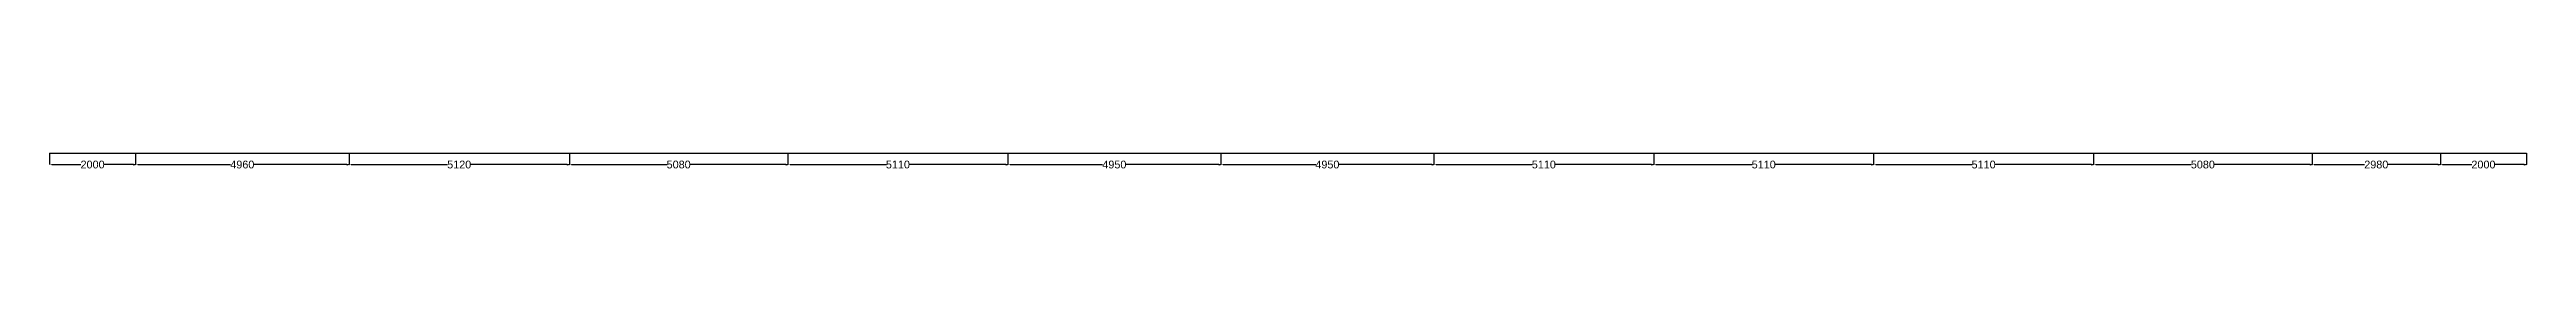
# Model space of a CAD drawing. Header units: millimetres. Extents: x 0 to 57560, y -379 to 0.
import ezdxf

# ---------------------------------------------------------------- set-up
doc = ezdxf.new("R2010")
doc.units = ezdxf.units.MM
doc.styles.get("Standard").update_dxf_attribs({"font": 'arial.ttf'})
doc.dimstyles.new('地面长度标记', dxfattribs={"dimtxt": 180, "dimasz": 50, "dimexe": 0.18, "dimexo": 0.0625, "dimgap": 0.09, "dimtad": 0, "dimdec": 0, "dimzin": 0, "dimdsep": 46, "dimtxsty": 'Standard', "dimblk2": 'CLOSEDBLANK', "dimsah": 1, "dimcen": 0.09, "dimclrd": 5, "dimclre": 5, "dimclrt": 5, "dimadec": 0, "dimazin": 0, "dimtfac": 1, "dimtdec": 0, "dimtofl": 0, "dimtmove": 0, "dimatfit": 3, "dimldrblk": 'CLOSEDBLANK', "dimfxl": 1, "dimtfillclr": 5, "dimtolj": 1, "dimtzin": 0, "dimarcsym": 0})

# ---------------------------------------------------------------- blocks, each defined once
blk = doc.blocks.new('_ClosedBlank')
at = {"color": 0, "linetype": 'ByBlock', "lineweight": -2}
for p, q in [((-1, 0.2), (0, 0)), ((-1, 0.2), (-1, -0.2)), ((0, 0), (-1, -0.2))]:
    blk.add_line(p, q, dxfattribs=at)
blk = doc.blocks.new('*D4')
at = {"color": 5, "lineweight": -2, "transparency": 16777216}
for p, q in [((0, 0), (0, -261)), ((50, -261), (730, -261)), ((1950, -261), (1270, -261)), ((2000, 0), (2000, -261))]:
    blk.add_line(p, q, dxfattribs=at)
at = {"color": 5, "transparency": 16777216}
blk.add_solid([(50, -252), (50, -269), (0, -261)], dxfattribs=at)
at = {"layer": 'Defpoints', "color": 0, "transparency": 16777216}
for p in [(0, 0), (2000, 0), (2000, -261)]:
    blk.add_point(p, dxfattribs=at)
at = {"color": 5, "lineweight": -2, "transparency": 16777216, "xscale": 50, "yscale": 50, "zscale": 50}
blk.add_blockref('_ClosedBlank', (2000, -261), dxfattribs=at)
at = {"color": 5, "transparency": 16777216, "insert": (1000, -261), "char_height": 180, "attachment_point": 5}
blk.add_mtext('\\A1;2000', dxfattribs=at)
blk = doc.blocks.new('*D6')
at = {"color": 5, "lineweight": -2, "transparency": 16777216}
for p, q in [((2000, 0), (2000, -261)), ((2050, -261), (4208, -261)), ((6910, -261), (4752, -261)), ((6960, 0), (6960, -261))]:
    blk.add_line(p, q, dxfattribs=at)
at = {"color": 5, "transparency": 16777216}
blk.add_solid([(2050, -252), (2050, -269), (2000, -261)], dxfattribs=at)
at = {"layer": 'Defpoints', "color": 0, "transparency": 16777216}
for p in [(2000, 0), (6960, 0), (6960, -261)]:
    blk.add_point(p, dxfattribs=at)
at = {"color": 5, "lineweight": -2, "transparency": 16777216, "xscale": 50, "yscale": 50, "zscale": 50}
blk.add_blockref('_ClosedBlank', (6960, -261), dxfattribs=at)
at = {"color": 5, "transparency": 16777216, "insert": (4480, -261), "char_height": 180, "attachment_point": 5}
blk.add_mtext('\\A1;4960', dxfattribs=at)
blk = doc.blocks.new('*D8')
at = {"color": 5, "lineweight": -2, "transparency": 16777216}
for p, q in [((6960, 0), (6960, -261)), ((7010, -261), (9251, -261)), ((12030, -261), (9789, -261)), ((12080, 0), (12080, -261))]:
    blk.add_line(p, q, dxfattribs=at)
at = {"color": 5, "transparency": 16777216}
blk.add_solid([(7010, -252), (7010, -269), (6960, -261)], dxfattribs=at)
at = {"layer": 'Defpoints', "color": 0, "transparency": 16777216}
for p in [(6960, 0), (12080, 0), (12080, -261)]:
    blk.add_point(p, dxfattribs=at)
at = {"color": 5, "lineweight": -2, "transparency": 16777216, "xscale": 50, "yscale": 50, "zscale": 50}
blk.add_blockref('_ClosedBlank', (12080, -261), dxfattribs=at)
at = {"color": 5, "transparency": 16777216, "insert": (9520, -261), "char_height": 180, "attachment_point": 5}
blk.add_mtext('\\A1;5120', dxfattribs=at)
blk = doc.blocks.new('*D9')
at = {"color": 5, "lineweight": -2, "transparency": 16777216}
for p, q in [((12080, 0), (12080, -261)), ((12130, -261), (14351, -261)), ((17110, -261), (14889, -261)), ((17160, 0), (17160, -261))]:
    blk.add_line(p, q, dxfattribs=at)
at = {"color": 5, "transparency": 16777216}
blk.add_solid([(12130, -253), (12130, -269), (12080, -261)], dxfattribs=at)
at = {"layer": 'Defpoints', "color": 0, "transparency": 16777216}
for p in [(12080, 0), (17160, 0), (17160, -261)]:
    blk.add_point(p, dxfattribs=at)
at = {"color": 5, "lineweight": -2, "transparency": 16777216, "xscale": 50, "yscale": 50, "zscale": 50}
blk.add_blockref('_ClosedBlank', (17160, -261), dxfattribs=at)
at = {"color": 5, "transparency": 16777216, "insert": (14620, -261), "char_height": 180, "attachment_point": 5}
blk.add_mtext('\\A1;5080', dxfattribs=at)
blk = doc.blocks.new('*D10')
at = {"color": 5, "lineweight": -2, "transparency": 16777216}
for p, q in [((17160, 0), (17160, -261)), ((17210, -261), (19446, -261)), ((22220, -261), (19984, -261)), ((22270, 0), (22270, -261))]:
    blk.add_line(p, q, dxfattribs=at)
at = {"color": 5, "transparency": 16777216}
blk.add_solid([(17210, -253), (17210, -269), (17160, -261)], dxfattribs=at)
at = {"layer": 'Defpoints', "color": 0, "transparency": 16777216}
for p in [(17160, 0), (22270, 0), (22270, -261)]:
    blk.add_point(p, dxfattribs=at)
at = {"color": 5, "lineweight": -2, "transparency": 16777216, "xscale": 50, "yscale": 50, "zscale": 50}
blk.add_blockref('_ClosedBlank', (22270, -261), dxfattribs=at)
at = {"color": 5, "transparency": 16777216, "insert": (19715, -261), "char_height": 180, "attachment_point": 5}
blk.add_mtext('\\A1;5110', dxfattribs=at)
blk = doc.blocks.new('*D11')
at = {"color": 5, "lineweight": -2, "transparency": 16777216}
for p, q in [((22270, 0), (22270, -261)), ((22320, -261), (24473, -261)), ((27170, -261), (25017, -261)), ((27220, 0), (27220, -261))]:
    blk.add_line(p, q, dxfattribs=at)
at = {"color": 5, "transparency": 16777216}
blk.add_solid([(22320, -253), (22320, -270), (22270, -261)], dxfattribs=at)
at = {"layer": 'Defpoints', "color": 0, "transparency": 16777216}
for p in [(22270, 0), (27220, 0), (27220, -261)]:
    blk.add_point(p, dxfattribs=at)
at = {"color": 5, "lineweight": -2, "transparency": 16777216, "xscale": 50, "yscale": 50, "zscale": 50}
blk.add_blockref('_ClosedBlank', (27220, -261), dxfattribs=at)
at = {"color": 5, "transparency": 16777216, "insert": (24745, -261), "char_height": 180, "attachment_point": 5}
blk.add_mtext('\\A1;4950', dxfattribs=at)
blk = doc.blocks.new('*D12')
at = {"color": 5, "lineweight": -2, "transparency": 16777216}
for p, q in [((27220, 0), (27220, -261)), ((27270, -261), (29423, -261)), ((32120, -261), (29967, -261)), ((32170, 0), (32170, -261))]:
    blk.add_line(p, q, dxfattribs=at)
at = {"color": 5, "transparency": 16777216}
blk.add_solid([(27270, -253), (27270, -270), (27220, -261)], dxfattribs=at)
at = {"layer": 'Defpoints', "color": 0, "transparency": 16777216}
for p in [(27220, 0), (32170, 0), (32170, -261)]:
    blk.add_point(p, dxfattribs=at)
at = {"color": 5, "lineweight": -2, "transparency": 16777216, "xscale": 50, "yscale": 50, "zscale": 50}
blk.add_blockref('_ClosedBlank', (32170, -261), dxfattribs=at)
at = {"color": 5, "transparency": 16777216, "insert": (29695, -261), "char_height": 180, "attachment_point": 5}
blk.add_mtext('\\A1;4950', dxfattribs=at)
blk = doc.blocks.new('*D13')
at = {"color": 5, "lineweight": -2, "transparency": 16777216}
for p, q in [((32170, 0), (32170, -261)), ((32220, -261), (34456, -261)), ((37230, -261), (34994, -261)), ((37280, 0), (37280, -261))]:
    blk.add_line(p, q, dxfattribs=at)
at = {"color": 5, "transparency": 16777216}
blk.add_solid([(32220, -253), (32220, -269), (32170, -261)], dxfattribs=at)
at = {"layer": 'Defpoints', "color": 0, "transparency": 16777216}
for p in [(32170, 0), (37280, 0), (37280, -261)]:
    blk.add_point(p, dxfattribs=at)
at = {"color": 5, "lineweight": -2, "transparency": 16777216, "xscale": 50, "yscale": 50, "zscale": 50}
blk.add_blockref('_ClosedBlank', (37280, -261), dxfattribs=at)
at = {"color": 5, "transparency": 16777216, "insert": (34725, -261), "char_height": 180, "attachment_point": 5}
blk.add_mtext('\\A1;5110', dxfattribs=at)
blk = doc.blocks.new('*D14')
at = {"color": 5, "lineweight": -2, "transparency": 16777216}
for p, q in [((37280, 0), (37280, -261)), ((37330, -261), (39566, -261)), ((42340, -261), (40104, -261)), ((42390, 0), (42390, -261))]:
    blk.add_line(p, q, dxfattribs=at)
at = {"color": 5, "transparency": 16777216}
blk.add_solid([(37330, -253), (37330, -269), (37280, -261)], dxfattribs=at)
at = {"layer": 'Defpoints', "color": 0, "transparency": 16777216}
for p in [(37280, 0), (42390, 0), (42390, -261)]:
    blk.add_point(p, dxfattribs=at)
at = {"color": 5, "lineweight": -2, "transparency": 16777216, "xscale": 50, "yscale": 50, "zscale": 50}
blk.add_blockref('_ClosedBlank', (42390, -261), dxfattribs=at)
at = {"color": 5, "transparency": 16777216, "insert": (39835, -261), "char_height": 180, "attachment_point": 5}
blk.add_mtext('\\A1;5110', dxfattribs=at)
blk = doc.blocks.new('*D15')
at = {"color": 5, "lineweight": -2, "transparency": 16777216}
for p, q in [((42390, 0), (42390, -261)), ((42440, -261), (44676, -261)), ((47450, -261), (45214, -261)), ((47500, 0), (47500, -261))]:
    blk.add_line(p, q, dxfattribs=at)
at = {"color": 5, "transparency": 16777216}
blk.add_solid([(42440, -253), (42440, -269), (42390, -261)], dxfattribs=at)
at = {"layer": 'Defpoints', "color": 0, "transparency": 16777216}
for p in [(42390, 0), (47500, 0), (47500, -261)]:
    blk.add_point(p, dxfattribs=at)
at = {"color": 5, "lineweight": -2, "transparency": 16777216, "xscale": 50, "yscale": 50, "zscale": 50}
blk.add_blockref('_ClosedBlank', (47500, -261), dxfattribs=at)
at = {"color": 5, "transparency": 16777216, "insert": (44945, -261), "char_height": 180, "attachment_point": 5}
blk.add_mtext('\\A1;5110', dxfattribs=at)
blk = doc.blocks.new('*D16')
at = {"color": 5, "lineweight": -2, "transparency": 16777216}
for p, q in [((42390, 0), (42390, -261)), ((42440, -261), (44676, -261)), ((47450, -261), (45214, -261)), ((47500, 0), (47500, -261))]:
    blk.add_line(p, q, dxfattribs=at)
at = {"color": 5, "transparency": 16777216}
blk.add_solid([(42440, -253), (42440, -269), (42390, -261)], dxfattribs=at)
at = {"layer": 'Defpoints', "color": 0, "transparency": 16777216}
for p in [(42390, 0), (47500, 0), (47500, -261)]:
    blk.add_point(p, dxfattribs=at)
at = {"color": 5, "lineweight": -2, "transparency": 16777216, "xscale": 50, "yscale": 50, "zscale": 50}
blk.add_blockref('_ClosedBlank', (47500, -261), dxfattribs=at)
at = {"color": 5, "transparency": 16777216, "insert": (44945, -261), "char_height": 180, "attachment_point": 5}
blk.add_mtext('\\A1;5110', dxfattribs=at)
blk = doc.blocks.new('*D18')
at = {"color": 5, "lineweight": -2, "transparency": 16777216}
for p, q in [((47500, 0), (47500, -261)), ((47550, -261), (49771, -261)), ((52530, -261), (50309, -261)), ((52580, 0), (52580, -261))]:
    blk.add_line(p, q, dxfattribs=at)
at = {"color": 5, "transparency": 16777216}
blk.add_solid([(47550, -253), (47550, -269), (47500, -261)], dxfattribs=at)
at = {"layer": 'Defpoints', "color": 0, "transparency": 16777216}
for p in [(47500, 0), (52580, 0), (52580, -261)]:
    blk.add_point(p, dxfattribs=at)
at = {"color": 5, "lineweight": -2, "transparency": 16777216, "xscale": 50, "yscale": 50, "zscale": 50}
blk.add_blockref('_ClosedBlank', (52580, -261), dxfattribs=at)
at = {"color": 5, "transparency": 16777216, "insert": (50040, -261), "char_height": 180, "attachment_point": 5}
blk.add_mtext('\\A1;5080', dxfattribs=at)
blk = doc.blocks.new('*D20')
at = {"color": 5, "lineweight": -2, "transparency": 16777216}
for p, q in [((52580, 0), (52580, -261)), ((52630, -261), (53800, -261)), ((55510, -261), (54340, -261)), ((55560, 0), (55560, -261))]:
    blk.add_line(p, q, dxfattribs=at)
at = {"color": 5, "transparency": 16777216}
blk.add_solid([(52630, -253), (52630, -269), (52580, -261)], dxfattribs=at)
at = {"layer": 'Defpoints', "color": 0, "transparency": 16777216}
for p in [(52580, 0), (55560, 0), (55560, -261)]:
    blk.add_point(p, dxfattribs=at)
at = {"color": 5, "lineweight": -2, "transparency": 16777216, "xscale": 50, "yscale": 50, "zscale": 50}
blk.add_blockref('_ClosedBlank', (55560, -261), dxfattribs=at)
at = {"color": 5, "transparency": 16777216, "insert": (54070, -261), "char_height": 180, "attachment_point": 5}
blk.add_mtext('\\A1;2980', dxfattribs=at)
blk = doc.blocks.new('*D21')
at = {"color": 5, "lineweight": -2, "transparency": 16777216}
for p, q in [((55560, 0), (55560, -261)), ((55610, -261), (56290, -261)), ((57510, -261), (56830, -261)), ((57560, 0), (57560, -261))]:
    blk.add_line(p, q, dxfattribs=at)
at = {"color": 5, "transparency": 16777216}
blk.add_solid([(55610, -253), (55610, -270), (55560, -261)], dxfattribs=at)
at = {"layer": 'Defpoints', "color": 0, "transparency": 16777216}
for p in [(55560, 0), (57560, 0), (57560, -261)]:
    blk.add_point(p, dxfattribs=at)
at = {"color": 5, "lineweight": -2, "transparency": 16777216, "xscale": 50, "yscale": 50, "zscale": 50}
blk.add_blockref('_ClosedBlank', (57560, -261), dxfattribs=at)
at = {"color": 5, "transparency": 16777216, "insert": (56560, -261), "char_height": 180, "attachment_point": 5}
blk.add_mtext('\\A1;2000', dxfattribs=at)

msp = doc.modelspace()

# ---------------------------------------------------------------- linework, layer by layer
for p, q in [((0, 0), (2000, 0)), ((2000, 0), (6960, 0)), ((6960, 0), (12080, 0)), ((12080, 0), (17160, 0)), ((17160, 0), (22270, 0)), ((22270, 0), (27220, 0)), ((27220, 0), (32170, 0)), ((32170, 0), (37280, 0)), ((37280, 0), (42390, 0)), ((42390, 0), (47500, 0)), ((42390, 0), (47500, 0)), ((47500, 0), (52580, 0)), ((52580, 0), (55560, 0)), ((55560, 0), (57560, 0)), ((57560, 0), (57560, 0, 3460)), ((57560, 0, 3460), (57560, 0, 4250)), ((57560, 0, 4250), (57560, 0, 5000)), ((57560, 0, 5000), (57560, 0, 7525)), ((57560, 0, 7525), (57560, 0, 8180)), ((57560, 0, 8180), (57560, 0, 10780)), ((57560, 0, 10780), (57560, 0, 11380)), ((57560, 0, 11380), (57560, 0, 13480))]:
    msp.add_line(p, q)

# ---------------------------------------------------------------- dimensions: what is measured, and where the dimension line sits
for base, p1, p2, picture, middle in [((2000, -260.7), (0, 0), (2000, 0), '*D4', (1000, -260.7)), ((6960, -260.7), (2000, 0), (6960, 0), '*D6', (4480, -260.7)), ((12080, -260.7), (6960, 0), (12080, 0), '*D8', (9520, -260.7)), ((17160, -260.9), (12080, 0), (17160, 0), '*D9', (14620, -260.9)), ((22270, -261.1), (17160, 0), (22270, 0), '*D10', (19715, -261.1)), ((27220, -261.2), (22270, 0), (27220, 0), '*D11', (24745, -261.2)), ((32170, -261.2), (27220, 0), (32170, 0), '*D12', (29695, -261.2)), ((37280, -261.1), (32170, 0), (37280, 0), '*D13', (34725, -261.1)), ((42390, -261.1), (37280, 0), (42390, 0), '*D14', (39835, -261.1)), ((47500, -261.1), (42390, 0), (47500, 0), '*D15', (44945, -261.1)), ((47500, -261.1), (42390, 0), (47500, 0), '*D16', (44945, -261.1)), ((52580, -260.9), (47500, 0), (52580, 0), '*D18', (50040, -260.9)), ((55560, -261.1), (52580, 0), (55560, 0), '*D20', (54070, -261.1)), ((57560, -261.2), (55560, 0), (57560, 0), '*D21', (56560, -261.2))]:
    dim = msp.add_linear_dim(base=base, p1=p1, p2=p2, dimstyle='地面长度标记')
    dim.commit()
    dim.dimension.update_dxf_attribs({"geometry": picture, "text_midpoint": middle})

doc.saveas('drawing.dxf')
